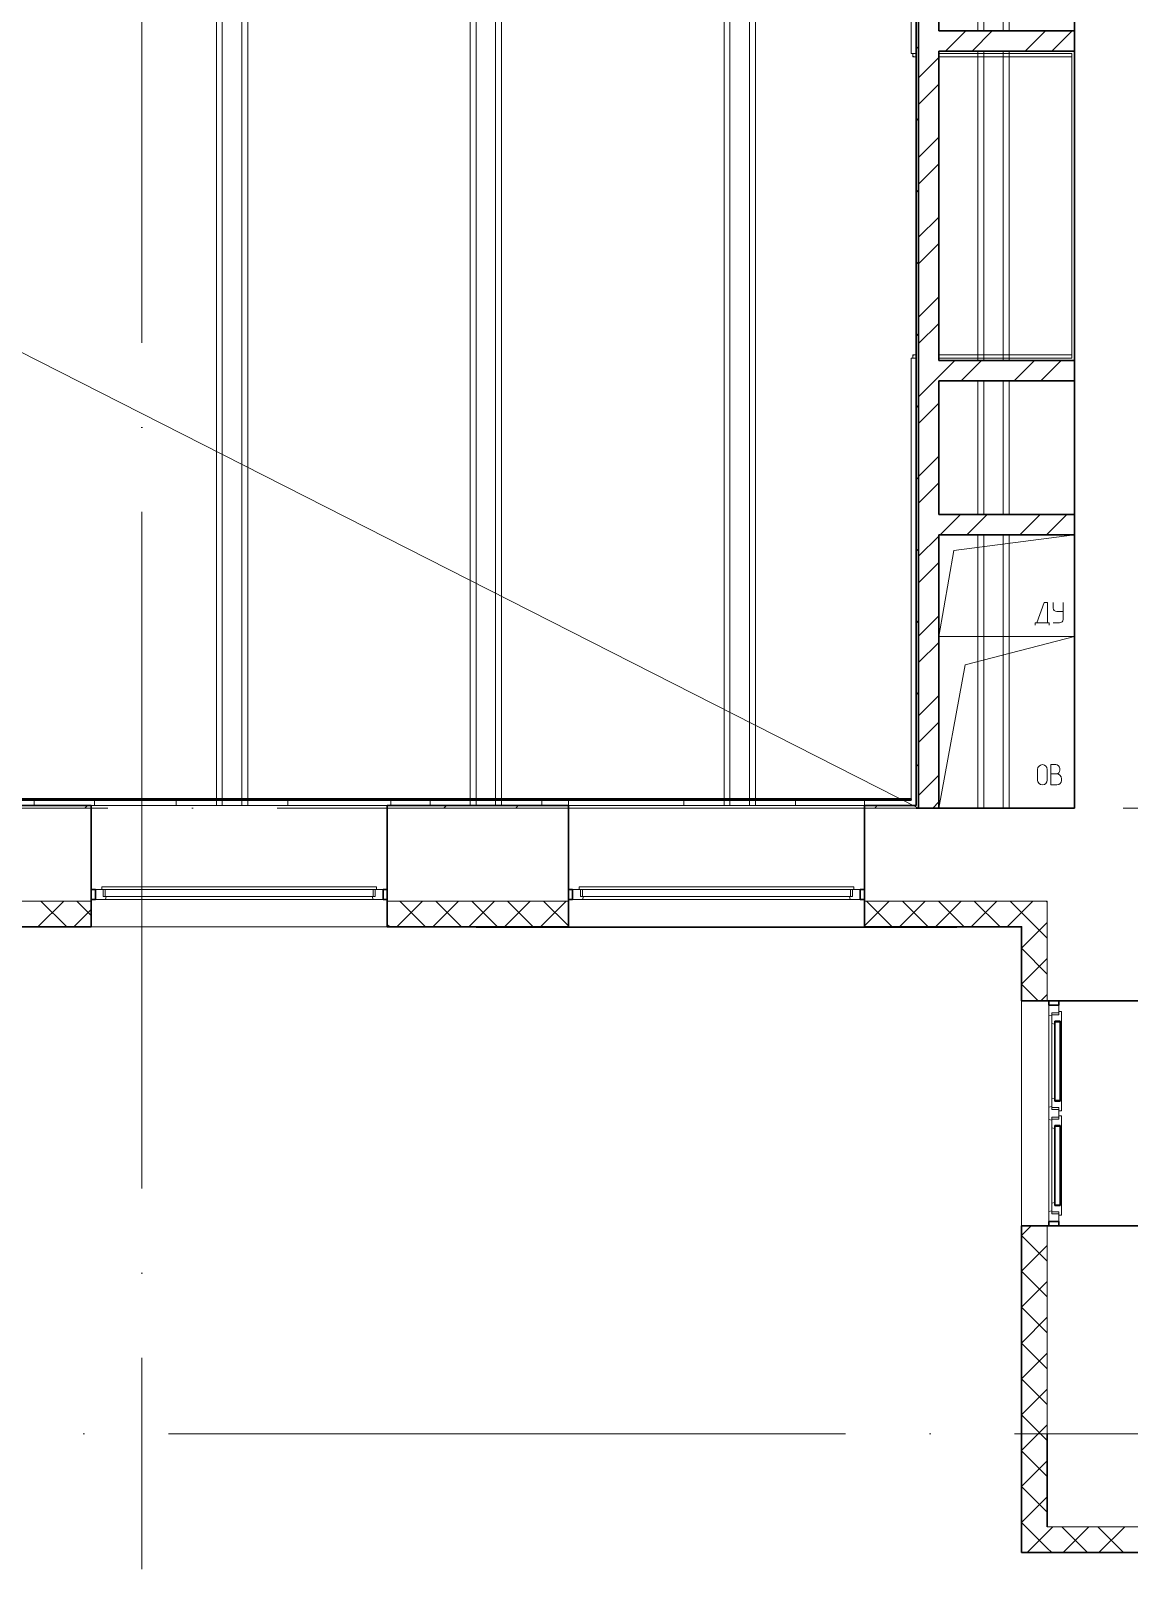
# Model space of a CAD drawing. Header units: millimetres. Extents: x -259809 to 472825, y -397243 to 31861.
# Drawn here: x 268364 to 274856, y -339352 to -330257 of the extents above; entities that cross this region are included whole.
import ezdxf

# ---------------------------------------------------------------- set-up
doc = ezdxf.new("R2010")
doc.units = ezdxf.units.MM
doc.linetypes.add('ADSK_Линия сетки', pattern=[25, 20, -2.5, 0, -2.5])
doc.linetypes.add('ADSK_Сверху', pattern=[450, 300, -150])
for name, color, linetype, lineweight in [('_ Окна', 252, 'Continuous', 30), ('Линии', 7, 'Continuous', 9), ('Ограждение', 252, 'Continuous', 9), ('Окна', 252, 'Continuous', 9), ('Оси', 252, 'Continuous', 9), ('Перекрытие', 252, 'Continuous', 18), ('Стены внутренние', 252, 'Continuous', 18), ('Стены наружные', 252, 'Continuous', 18), ('Стены штриховка', 7, 'Continuous', 9)]:
    doc.layers.add(name, color=color, linetype=linetype, lineweight=lineweight)

# ---------------------------------------------------------------- blocks, each defined once
blk = doc.blocks.new('Перекрытия 2 - Перекрытия 1-1699410-3 этаж копия 1')
at = {"layer": 'Перекрытие', "ltscale": 100}
for p, q in [((-8046, 26705.3), (-8046, 15415.3)), ((-8011, 26705.3), (-8011, 15415.3)), ((-7896, 26705.3), (-7896, 15415.3)), ((-7861, 26705.3), (-7861, 15415.3)), ((-6546, 26705.3), (-6546, 15415.3)), ((-6511, 26705.3), (-6511, 15415.3)), ((-6396, 26705.3), (-6396, 15415.3)), ((-6361, 26705.3), (-6361, 15415.3)), ((-5046, 26705.3), (-5046, 15415.3)), ((-5011, 26705.3), (-5011, 15415.3)), ((-4896, 26705.3), (-4896, 15415.3)), ((-4861, 26705.3), (-4861, 15415.3)), ((-3546, 22035.3), (-3546, 19955.3)), ((-3511, 22035.3), (-3511, 19955.3)), ((-3396, 22035.3), (-3396, 19955.3)), ((-3361, 22035.3), (-3361, 19955.3)), ((-3546, 19835.3), (-3546, 18005.3)), ((-3511, 19835.3), (-3511, 18005.3)), ((-3396, 19835.3), (-3396, 18005.3)), ((-3361, 19835.3), (-3361, 18005.3)), ((-3546, 17885.3), (-3546, 17095.3)), ((-3511, 17885.3), (-3511, 17095.3)), ((-3396, 17885.3), (-3396, 17095.3)), ((-3361, 17885.3), (-3361, 17095.3)), ((-3546, 16975.3), (-3546, 15360.3)), ((-3511, 16975.3), (-3511, 15360.3)), ((-3396, 16975.3), (-3396, 15360.3)), ((-3361, 16975.3), (-3361, 15360.3)), ((-9123.5, 15410.3), (-9123.5, 15375.3)), ((-8283.5, 15410.3), (-8283.5, 15375.3)), ((-8046, 15410.3), (-8046, 15375.3)), ((-8011, 15410.3), (-8011, 15375.3)), ((-7896, 15410.3), (-7896, 15375.3)), ((-7861, 15410.3), (-7861, 15375.3)), ((-7623.5, 15410.3), (-7623.5, 15375.3)), ((-6783.5, 15410.3), (-6783.5, 15375.3)), ((-6546, 15410.3), (-6546, 15375.3)), ((-6511, 15410.3), (-6511, 15375.3)), ((-6396, 15410.3), (-6396, 15375.3)), ((-6361, 15410.3), (-6361, 15375.3)), ((-6123.5, 15410.3), (-6123.5, 15375.3)), ((-5283.5, 15410.3), (-5283.5, 15375.3)), ((-5046, 15410.3), (-5046, 15375.3)), ((-5011, 15410.3), (-5011, 15375.3)), ((-4896, 15410.3), (-4896, 15375.3)), ((-4861, 15410.3), (-4861, 15375.3)), ((-4623.5, 15410.3), (-4623.5, 15375.3))]:
    blk.add_line(p, q, dxfattribs=at)
blk = doc.blocks.new('3 этаж')
at = {"color": 251, "lineweight": 18, "true_color": 0x636466}
for p, q in [((273819.4, 19358.5), (274531.4, 19451.6)), ((273731.4, 18851.6), (273819.4, 19358.5)), ((274353.4, 19051.9), (274309.7, 18931.9)), ((274373.1, 19051.9), (274353.4, 19051.9)), ((274373.1, 18931.9), (274373.1, 19051.9)), ((274407.2, 19018.6), (274407.2, 19051.9)), ((274464.6, 18951.9), (274464.6, 19051.9)), ((274299.7, 18931.9), (274299.7, 18916.9)), ((274309.7, 18931.9), (274299.7, 18931.9)), ((274309.7, 18931.9), (274373.1, 18931.9)), ((274373.1, 18931.9), (274383.1, 18931.9)), ((274383.1, 18931.9), (274383.1, 18916.9)), ((274407.2, 18931.9), (274444.6, 18931.9)), ((274464.6, 18998.6), (274427.2, 18998.6)), ((274531.4, 18851.6), (273731.4, 18851.6)), ((273731.4, 18851.6), (274531.4, 18851.6)), ((274531.4, 18851.6), (273885.5, 18682.7)), ((273731.4, 17836.6), (273885.5, 18682.7)), ((274314.3, 18001.7), (274314.3, 18064.3)), ((274371.7, 18001.7), (274371.7, 18064.3)), ((274421.8, 18093), (274391.8, 18093)), ((274391.8, 18093), (274391.8, 17973)), ((274425.2, 18039.7), (274391.8, 18039.7)), ((274445.2, 18059.7), (274445.2, 18069.7)), ((274455.2, 17999.7), (274455.2, 18009.7)), ((274391.8, 17973), (274428.5, 17973))]:
    blk.add_line(p, q, dxfattribs=at)
for centre, radius, start, end in [((274427.2, 19018.6), 20, 180, 270), ((274444.6, 18951.9), 20, 270, 0), ((274343, 18064.3), 28.7, 0, 180), ((274421.8, 18069.7), 23.3, 0, 90), ((274425.2, 18059.7), 20, 270, 0), ((274425.2, 18009.7), 30, 0, 90), ((274343, 18001.7), 28.7, 180, 0), ((274428.5, 17999.7), 26.7, 270, 0)]:
    blk.add_arc(centre, radius, start, end, dxfattribs=at)
at = {"layer": '_ Окна', "color": 251, "true_color": 0x636466}
for p, q in [((268746.4, 17354.6), (268721.4, 17354.6)), ((268721.4, 17296.6), (268746.4, 17296.6)), ((268746.4, 17296.6), (268746.4, 17354.6)), ((270471.4, 17354.6), (270446.4, 17354.6)), ((270446.4, 17354.6), (270446.4, 17296.6)), ((270446.4, 17296.6), (270471.4, 17296.6)), ((271566.4, 17354.6), (271541.4, 17354.6)), ((271541.4, 17296.6), (271566.4, 17296.6)), ((271566.4, 17296.6), (271566.4, 17354.6)), ((273291.4, 17354.6), (273266.4, 17354.6)), ((273266.4, 17354.6), (273266.4, 17296.6)), ((273266.4, 17296.6), (273291.4, 17296.6)), ((274381.4, 16696.6), (274381.4, 16671.6)), ((274381.4, 16671.6), (274439.4, 16671.6)), ((274439.4, 16671.6), (274439.4, 16696.6)), ((274447.4, 16576.6), (274415.4, 16576.6)), ((274415.4, 16576.6), (274415.4, 16573.6)), ((274415.4, 16573.6), (274415.4, 16106.6)), ((274447.4, 16573.6), (274415.4, 16573.6)), ((274415.4, 16573.6), (274447.4, 16573.6)), ((274447.4, 16573.6), (274447.4, 16576.6)), ((274447.4, 16106.6), (274447.4, 16573.6)), ((274415.4, 16106.6), (274447.4, 16106.6)), ((274447.4, 16106.6), (274415.4, 16106.6)), ((274415.4, 16106.6), (274415.4, 16103.6)), ((274415.4, 16103.6), (274447.4, 16103.6)), ((274447.4, 16103.6), (274447.4, 16106.6)), ((274447.4, 15959.6), (274415.4, 15959.6)), ((274415.4, 15959.6), (274415.4, 15956.6)), ((274415.4, 15956.6), (274415.4, 15489.6)), ((274447.4, 15956.6), (274415.4, 15956.6)), ((274415.4, 15956.6), (274447.4, 15956.6)), ((274447.4, 15956.6), (274447.4, 15959.6)), ((274447.4, 15489.6), (274447.4, 15956.6)), ((274415.4, 15489.6), (274447.4, 15489.6)), ((274447.4, 15489.6), (274415.4, 15489.6)), ((274415.4, 15489.6), (274415.4, 15486.6)), ((274415.4, 15486.6), (274447.4, 15486.6)), ((274447.4, 15486.6), (274447.4, 15489.6)), ((274439.4, 15391.6), (274381.4, 15391.6)), ((274381.4, 15391.6), (274381.4, 15366.6)), ((274439.4, 15366.6), (274439.4, 15391.6))]:
    blk.add_line(p, q, dxfattribs=at)
at = {"layer": '_ Окна', "color": 251, "lineweight": 18, "true_color": 0x636466}
for p, q in [((268784.4, 17354.6), (268746.4, 17354.6)), ((268746.4, 17354.6), (268746.4, 17296.6)), ((268746.4, 17296.6), (268805.8, 17296.6)), ((268792.4, 17313.6), (268792.4, 17354.6)), ((268804.4, 17313.6), (268792.4, 17313.6)), ((268805.8, 17296.6), (268810.4, 17313.6)), ((270382.4, 17313.6), (270386.9, 17296.6)), ((270386.9, 17296.6), (270446.4, 17296.6)), ((270400.4, 17313.6), (270388.4, 17313.6)), ((270400.4, 17354.6), (270400.4, 17313.6)), ((270446.4, 17354.6), (270408.4, 17354.6)), ((270446.4, 17296.6), (270446.4, 17354.6)), ((271604.4, 17354.6), (271566.4, 17354.6)), ((271566.4, 17354.6), (271566.4, 17296.6)), ((271566.4, 17296.6), (271625.8, 17296.6)), ((271612.4, 17313.6), (271612.4, 17354.6)), ((271624.4, 17313.6), (271612.4, 17313.6)), ((271625.8, 17296.6), (271630.4, 17313.6)), ((273202.4, 17313.6), (273206.9, 17296.6)), ((273206.9, 17296.6), (273266.4, 17296.6)), ((273220.4, 17313.6), (273208.4, 17313.6)), ((273220.4, 17354.6), (273220.4, 17313.6)), ((273266.4, 17354.6), (273228.4, 17354.6)), ((273266.4, 17296.6), (273266.4, 17354.6)), ((274439.4, 16671.6), (274381.4, 16671.6)), ((274381.4, 16671.6), (274381.4, 16612.1)), ((274439.4, 16633.6), (274439.4, 16671.6)), ((274381.4, 16612.1), (274398.4, 16607.6)), ((274398.4, 16625.6), (274439.4, 16625.6)), ((274398.4, 16613.6), (274398.4, 16625.6)), ((274439.4, 16613.6), (274398.4, 16613.6)), ((274398.4, 16613.6), (274398.4, 16563.1)), ((274398.4, 16563.1), (274415.4, 16558.6)), ((274415.4, 16558.6), (274415.4, 16576.6)), ((274415.4, 16576.6), (274447.4, 16576.6)), ((274456.4, 16633.6), (274439.4, 16633.6)), ((274439.4, 16633.6), (274439.4, 16613.6)), ((274447.4, 16576.6), (274447.4, 16558.6)), ((274447.4, 16558.6), (274456.4, 16561)), ((274455.4, 16576.6), (274456.4, 16577.6)), ((274456.4, 16575.6), (274455.4, 16576.6)), ((274456.4, 16577.6), (274456.4, 16633.6)), ((274456.4, 16561), (274456.4, 16575.6)), ((274415.4, 16121.6), (274398.4, 16117)), ((274398.4, 16117), (274398.4, 16066.6)), ((274415.4, 16103.6), (274415.4, 16121.6)), ((274447.4, 16103.6), (274415.4, 16103.6)), ((274456.4, 16119.1), (274447.4, 16121.6)), ((274447.4, 16121.6), (274447.4, 16103.6)), ((274455.4, 16103.6), (274456.4, 16104.6)), ((274456.4, 16102.6), (274455.4, 16103.6)), ((274456.4, 16104.6), (274456.4, 16119.1)), ((274456.4, 16046.6), (274456.4, 16102.6)), ((274398.4, 16072.6), (274381.4, 16068)), ((274381.4, 16068), (274381.4, 15995.1)), ((274398.4, 16066.6), (274439.4, 16066.6)), ((274398.4, 16054.6), (274398.4, 16066.6)), ((274439.4, 16054.6), (274398.4, 16054.6)), ((274398.4, 15996.6), (274398.4, 16008.6)), ((274398.4, 16008.6), (274439.4, 16008.6)), ((274439.4, 16066.6), (274439.4, 16046.6)), ((274439.4, 16046.6), (274456.4, 16046.6)), ((274439.4, 16016.6), (274439.4, 16046.6)), ((274456.4, 16016.6), (274439.4, 16016.6)), ((274439.4, 16016.6), (274439.4, 15996.6)), ((274456.4, 15960.6), (274456.4, 16016.6)), ((274381.4, 15995.1), (274398.4, 15990.6)), ((274439.4, 15996.6), (274398.4, 15996.6)), ((274398.4, 15996.6), (274398.4, 15946.1)), ((274398.4, 15946.1), (274415.4, 15941.6)), ((274415.4, 15941.6), (274415.4, 15959.6)), ((274415.4, 15959.6), (274447.4, 15959.6)), ((274447.4, 15959.6), (274447.4, 15941.6)), ((274447.4, 15941.6), (274456.4, 15944)), ((274455.4, 15959.6), (274456.4, 15960.6)), ((274456.4, 15958.6), (274455.4, 15959.6)), ((274456.4, 15944), (274456.4, 15958.6)), ((274415.4, 15504.6), (274398.4, 15500)), ((274398.4, 15500), (274398.4, 15449.6)), ((274415.4, 15486.6), (274415.4, 15504.6)), ((274447.4, 15486.6), (274415.4, 15486.6)), ((274456.4, 15502.1), (274447.4, 15504.6)), ((274447.4, 15504.6), (274447.4, 15486.6)), ((274455.4, 15486.6), (274456.4, 15487.6)), ((274456.4, 15485.6), (274455.4, 15486.6)), ((274456.4, 15487.6), (274456.4, 15502.1)), ((274456.4, 15429.6), (274456.4, 15485.6)), ((274398.4, 15455.6), (274381.4, 15451)), ((274381.4, 15451), (274381.4, 15391.6)), ((274381.4, 15391.6), (274439.4, 15391.6)), ((274398.4, 15449.6), (274439.4, 15449.6)), ((274398.4, 15437.6), (274398.4, 15449.6)), ((274439.4, 15437.6), (274398.4, 15437.6)), ((274439.4, 15449.6), (274439.4, 15429.6)), ((274439.4, 15429.6), (274456.4, 15429.6)), ((274439.4, 15391.6), (274439.4, 15429.6))]:
    blk.add_line(p, q, dxfattribs=at)
at = {"layer": 'Линии', "color": 251, "linetype": 'ADSK_Сверху', "ltscale": 200, "true_color": 0x636466}
blk.add_line((251171.4, 29236.6), (273611.4, 17836.6), dxfattribs=at)
at = {"layer": 'Ограждение', "color": 251, "true_color": 0x636466}
for p, q in [((273576.4, 22296.6), (273576.4, 22276.6)), ((273576.4, 22276.6), (273596.4, 22276.6)), ((273731.4, 22276.6), (274516.4, 22276.6)), ((273596.4, 20516.6), (273576.4, 20516.6)), ((273576.4, 20516.6), (273576.4, 20496.6)), ((274516.4, 20516.6), (273731.4, 20516.6))]:
    blk.add_line(p, q, dxfattribs=at)
for points, knots in [([(273581.4, 22281.6), (273580.9, 22281.1), (273580.3, 22280.5), (273579.4, 22279.6), (273578.9, 22279.1), (273578.6, 22278.8), (273578.2, 22278.4), (273577.9, 22278.1), (273577.6, 22277.8), (273577.3, 22277.5), (273577, 22277.2), (273576.7, 22276.9), (273576.4, 22276.6), (273576.4, 22276.6), (273576.4, 22276.6)], [0, 0, 0, 0, 0.166667, 0.25, 0.333333, 0.375, 0.416667, 0.5, 0.541667, 0.583333, 0.666667, 0.75, 0.833333, 1, 1, 1, 1]), ([(273576.4, 20516.6), (273576.4, 20516.6), (273576.4, 20516.5), (273576.7, 20516.2), (273577, 20515.9), (273577.3, 20515.6), (273577.6, 20515.3), (273577.9, 20515), (273578.3, 20514.6), (273578.8, 20514.2), (273579.1, 20513.8), (273579.5, 20513.4), (273580.3, 20512.6), (273580.9, 20512), (273581.4, 20511.6)], [0, 0, 0, 0, 0.166667, 0.25, 0.333333, 0.416667, 0.458333, 0.5, 0.583333, 0.666667, 0.708333, 0.75, 0.833333, 1, 1, 1, 1])]:
    blk.add_open_spline(points, degree=3, knots=knots, dxfattribs=at)
at = {"layer": 'Окна', "color": 251, "true_color": 0x636466}
for p, q in [((268784.4, 17371.6), (270408.4, 17371.6)), ((268784.4, 17354.6), (268784.4, 17371.6)), ((270408.4, 17371.6), (270408.4, 17354.6)), ((271604.4, 17371.6), (273228.4, 17371.6)), ((271604.4, 17354.6), (271604.4, 17371.6)), ((273228.4, 17371.6), (273228.4, 17354.6)), ((270408.4, 17354.6), (268784.4, 17354.6)), ((268804.4, 17313.6), (268804.4, 17354.6)), ((270388.4, 17313.6), (268804.4, 17313.6)), ((268805.8, 17296.6), (270386.9, 17296.6)), ((270388.4, 17354.6), (270388.4, 17313.6)), ((273228.4, 17354.6), (271604.4, 17354.6)), ((271624.4, 17313.6), (271624.4, 17354.6)), ((273208.4, 17313.6), (271624.4, 17313.6)), ((271625.8, 17296.6), (273206.9, 17296.6)), ((273208.4, 17354.6), (273208.4, 17313.6)), ((274381.4, 16612.1), (274381.4, 16068)), ((274398.4, 16563.1), (274398.4, 16117)), ((274456.4, 16575.6), (274456.4, 16577.6)), ((274456.4, 16119.1), (274456.4, 16561)), ((274456.4, 16102.6), (274456.4, 16104.6)), ((274381.4, 15995.1), (274381.4, 15451)), ((274398.4, 15946.1), (274398.4, 15500)), ((274456.4, 15958.6), (274456.4, 15960.6)), ((274456.4, 15502.1), (274456.4, 15944)), ((274456.4, 15485.6), (274456.4, 15487.6))]:
    blk.add_line(p, q, dxfattribs=at)
at = {"layer": 'Оси', "color": 251, "linetype": 'ADSK_Линия сетки', "ltscale": 200, "true_color": 0x636466}
for p, q in [((269021.4, 34587.2), (269021.4, 13336.6)), ((308821.4, 17836.6), (237099.1, 17836.6)), ((283178.8, 14136.6), (237099.1, 14136.6))]:
    blk.add_line(p, q, dxfattribs=at)
at = {"layer": 'Стены внутренние', "color": 251, "lineweight": 30, "true_color": 0x636466}
for p, q in [((274531.4, 22431.6), (274531.4, 24511.6)), ((274531.4, 20481.6), (274531.4, 22311.6)), ((274531.4, 19571.6), (274531.4, 20361.6)), ((274531.4, 17836.6), (274531.4, 19451.6)), ((268721.4, 17836.6), (268721.4, 17286.6)), ((270471.4, 17836.6), (270471.4, 17286.6)), ((271541.4, 17836.6), (271541.4, 17286.6)), ((273291.4, 17836.6), (273291.4, 17286.6)), ((274531.4, 17836.6), (273731.4, 17836.6)), ((268721.4, 17134.6), (268721.4, 17286.6)), ((270471.4, 17134.6), (270471.4, 17286.6)), ((271541.4, 17134.6), (271541.4, 17286.6)), ((273291.4, 17134.6), (273291.4, 17286.6)), ((267671.4, 17134.6), (268721.4, 17134.6)), ((270471.4, 17134.6), (271541.4, 17134.6)), ((274219.4, 17134.6), (273291.4, 17134.6)), ((274219.4, 17134.6), (274219.4, 16696.6)), ((274921.4, 16696.6), (274219.4, 16696.6)), ((274921.4, 15366.6), (274219.4, 15366.6)), ((274219.4, 13434.6), (274219.4, 15366.6)), ((274371.4, 13586.6), (274371.4, 14136.6)), ((274219.4, 13434.6), (276706.4, 13434.6))]:
    blk.add_line(p, q, dxfattribs=at)
at = {"layer": 'Стены внутренние', "color": 251, "true_color": 0x636466}
for p, q in [((268721.4, 17836.6), (267671.4, 17836.6)), ((271541.4, 17836.6), (270471.4, 17836.6)), ((273596.4, 17836.6), (273291.4, 17836.6)), ((267671.4, 17286.6), (268721.4, 17286.6)), ((268721.4, 17286.6), (267671.4, 17286.6)), ((270471.4, 17286.6), (271541.4, 17286.6)), ((271541.4, 17286.6), (270471.4, 17286.6)), ((273291.4, 17286.6), (274371.4, 17286.6)), ((274371.4, 17286.6), (274221.4, 17286.6)), ((274371.4, 17286.6), (274371.4, 17286.6)), ((274371.4, 16696.6), (274371.4, 17286.6)), ((270471.4, 17134.6), (268721.4, 17134.6)), ((273291.4, 17134.6), (271541.4, 17134.6)), ((274219.4, 15366.6), (274219.4, 16696.6)), ((274371.4, 15366.6), (274371.4, 14136.6)), ((276706.4, 13586.6), (274371.4, 13586.6))]:
    blk.add_line(p, q, dxfattribs=at)
at = {"layer": 'Стены внутренние', "color": 251, "linetype": 'Continuous', "lineweight": 9, "true_color": 0x636466}
for p, q in [((268408.8, 17136.6), (268558.8, 17286.6)), ((268574.6, 17136.6), (268424.6, 17286.6)), ((268719.4, 17204), (268636.8, 17286.6)), ((270530.1, 17136.6), (270680.1, 17286.6)), ((270696, 17136.6), (270546, 17286.6)), ((270742.3, 17136.6), (270892.3, 17286.6)), ((270908.1, 17136.6), (270758.1, 17286.6)), ((270954.4, 17136.6), (271104.4, 17286.6)), ((271120.2, 17136.6), (270970.2, 17286.6)), ((271166.5, 17136.6), (271316.5, 17286.6)), ((271332.3, 17136.6), (271182.3, 17286.6)), ((271378.7, 17136.6), (271528.7, 17286.6)), ((271539.4, 17141.7), (271394.5, 17286.6)), ((273293.4, 17142.1), (273437.9, 17286.6)), ((273453.7, 17136.6), (273303.7, 17286.6)), ((273500, 17136.6), (273650, 17286.6)), ((273665.8, 17136.6), (273515.8, 17286.6)), ((273712.1, 17136.6), (273862.1, 17286.6)), ((273877.9, 17136.6), (273727.9, 17286.6)), ((273924.2, 17136.6), (274074.2, 17286.6)), ((274090.1, 17136.6), (273940.1, 17286.6)), ((274221.4, 17217.4), (274152.2, 17286.6)), ((274221.4, 17221.5), (274286.4, 17286.6)), ((274371.4, 17279.5), (274364.3, 17286.6)), ((268620.9, 17136.6), (268721.4, 17237)), ((271541.4, 17188.4), (271539.4, 17191.9)), ((274136.4, 17136.6), (274221.4, 17221.5)), ((274371.4, 17067.4), (274221.4, 17217.4)), ((268547.7, 17136.6), (268546.5, 17134.6)), ((270483.8, 17136.6), (270473.4, 17147)), ((271246, 17136.6), (271244.8, 17134.6)), ((273449.5, 17134.6), (273448.4, 17136.6)), ((274061.6, 17136.6), (274060.4, 17134.6)), ((274221.4, 17009.4), (274371.4, 17159.4)), ((274371.4, 16855.3), (274221.4, 17005.3)), ((274221.4, 16797.3), (274371.4, 16947.3)), ((274317.9, 16696.6), (274221.4, 16793.1)), ((274332.8, 16696.6), (274371.4, 16735.1)), ((274221.4, 15312.3), (274273.6, 15364.6)), ((274371.4, 15158.2), (274221.4, 15308.2)), ((274221.4, 15100.2), (274371.4, 15250.2)), ((274371.4, 14946.1), (274221.4, 15096.1)), ((274221.4, 14888.1), (274371.4, 15038.1)), ((274371.4, 14733.9), (274221.4, 14883.9)), ((274221.4, 14675.9), (274371.4, 14825.9)), ((274371.4, 14521.8), (274221.4, 14671.8)), ((274221.4, 14463.8), (274371.4, 14613.8)), ((274371.4, 14309.7), (274221.4, 14459.7)), ((274221.4, 14251.7), (274371.4, 14401.7)), ((274371.4, 14097.5), (274221.4, 14247.5)), ((274221.4, 14039.6), (274371.4, 14189.6)), ((274371.4, 13885.4), (274221.4, 14035.4)), ((274221.4, 13827.4), (274371.4, 13977.4)), ((274221.4, 13755.7), (274219.4, 13752.2)), ((274371.4, 13673.3), (274221.4, 13823.3)), ((274221.4, 13615.3), (274371.4, 13765.3)), ((274371.4, 13461.1), (274221.4, 13611.1)), ((274254.8, 13436.6), (274371.4, 13553.2)), ((274371.4, 13553.2), (274404.8, 13586.6)), ((274608.1, 13436.6), (274458.1, 13586.6)), ((274466.9, 13436.6), (274616.9, 13586.6)), ((274820.2, 13436.6), (274670.2, 13586.6)), ((274679, 13436.6), (274829, 13586.6)), ((274396, 13436.6), (274371.4, 13461.1)), ((274764.5, 13434.6), (274763.4, 13436.6))]:
    blk.add_line(p, q, dxfattribs=at)
at = {"layer": 'Стены наружные', "color": 251, "lineweight": 30, "true_color": 0x636466}
for p, q in [((273596.4, 17851.6), (273596.4, 29221.6)), ((273611.4, 29236.6), (273611.4, 17836.6)), ((273731.4, 24511.6), (273731.4, 22431.6)), ((274531.4, 22431.6), (273731.4, 22431.6)), ((274531.4, 22431.6), (274531.4, 22311.6)), ((274531.4, 22311.6), (273731.4, 22311.6)), ((273731.4, 22311.6), (273731.4, 20481.6)), ((274531.4, 20481.6), (273731.4, 20481.6)), ((274531.4, 20481.6), (274531.4, 20361.6)), ((274531.4, 20361.6), (273731.4, 20361.6)), ((273731.4, 20361.6), (273731.4, 19571.6)), ((273731.4, 19571.6), (274531.4, 19571.6)), ((274531.4, 19451.6), (274531.4, 19571.6)), ((274531.4, 19451.6), (273731.4, 19451.6)), ((273731.4, 19451.6), (273731.4, 17836.6)), ((251216.4, 17891.6), (273566.4, 17891.6)), ((273566.4, 17886.6), (251216.4, 17886.6)), ((267671.4, 17851.6), (268721.4, 17851.6)), ((268721.4, 17851.6), (268721.4, 17836.6)), ((270471.4, 17851.6), (271541.4, 17851.6)), ((270471.4, 17851.6), (270471.4, 17836.6)), ((271541.4, 17851.6), (271541.4, 17836.6)), ((273596.4, 17851.6), (273291.4, 17851.6)), ((273291.4, 17851.6), (273291.4, 17836.6)), ((273566.4, 17886.6), (273566.4, 17891.6)), ((273596.4, 17836.6), (273731.4, 17836.6))]:
    blk.add_line(p, q, dxfattribs=at)
at = {"layer": 'Стены наружные', "color": 251, "true_color": 0x636466}
for p, q in [((273566.4, 22296.6), (273566.4, 24646.6)), ((273596.4, 22296.6), (273566.4, 22296.6)), ((274516.4, 22296.6), (273731.4, 22296.6)), ((274516.4, 20496.6), (274516.4, 22296.6)), ((273566.4, 17891.6), (273566.4, 20496.6)), ((273596.4, 20496.6), (273566.4, 20496.6)), ((273731.4, 20496.6), (274516.4, 20496.6)), ((263121.4, 17881.6), (268741.4, 17881.6)), ((268721.4, 17851.6), (270471.4, 17851.6)), ((268741.4, 17881.6), (273566.4, 17881.6)), ((268741.4, 17851.6), (268741.4, 17881.6)), ((270491.4, 17881.6), (270491.4, 17851.6)), ((271541.4, 17851.6), (271541.4, 17881.6)), ((271541.4, 17851.6), (273291.4, 17851.6)), ((273291.4, 17881.6), (273291.4, 17851.6)), ((273566.4, 17881.6), (273566.4, 17886.6)), ((270996.4, 17129.6), (270996.4, 17134.6)), ((273836.4, 17129.6), (270996.4, 17129.6)), ((271541.4, 17134.6), (271541.4, 17129.6)), ((273291.4, 17129.6), (273291.4, 17134.6)), ((273836.4, 17134.6), (273836.4, 17129.6))]:
    blk.add_line(p, q, dxfattribs=at)
at = {"layer": 'Стены наружные', "color": 251, "linetype": 'Continuous', "lineweight": 9, "true_color": 0x636466}
for p, q in [((273769.4, 22311.6), (273889.4, 22431.6)), ((273926.6, 22311.6), (274046.6, 22431.6)), ((274240.9, 22311.6), (274360.9, 22431.6)), ((274398, 22311.6), (274518, 22431.6)), ((273596.4, 22324.1), (273611.4, 22339.1)), ((273611.4, 22153.5), (273731.4, 22273.5)), ((273611.4, 21996.3), (273731.4, 22116.3)), ((273596.4, 21899.8), (273611.4, 21914.8)), ((273611.4, 21682), (273731.4, 21802)), ((273611.4, 21524.9), (273731.4, 21644.9)), ((273596.4, 21475.6), (273611.4, 21490.6)), ((273611.4, 21210.6), (273731.4, 21330.6)), ((273611.4, 21053.4), (273731.4, 21173.4)), ((273596.4, 21051.3), (273611.4, 21066.3)), ((273611.4, 20739.1), (273731.4, 20859.1)), ((273611.4, 20581.9), (273731.4, 20701.9)), ((273596.4, 20627), (273611.4, 20642)), ((273705.3, 20361.6), (273825.3, 20481.6)), ((273862.4, 20361.6), (273982.4, 20481.6)), ((274176.7, 20361.6), (274296.7, 20481.6)), ((274333.9, 20361.6), (274453.9, 20481.6)), ((273611.4, 20267.6), (273705.3, 20361.6)), ((273596.4, 20202.8), (273611.4, 20217.8)), ((273611.4, 20110.5), (273731.4, 20230.5)), ((273611.4, 19796.2), (273731.4, 19916.2)), ((273596.4, 19778.5), (273611.4, 19793.5)), ((273611.4, 19639), (273731.4, 19759)), ((273738.2, 19451.6), (273858.2, 19571.6)), ((273895.4, 19451.6), (274015.4, 19571.6)), ((274209.7, 19451.6), (274329.7, 19571.6)), ((274366.8, 19451.6), (274486.8, 19571.6)), ((273611.4, 19324.7), (273731.4, 19444.7)), ((273596.4, 19354.2), (273611.4, 19369.2)), ((273611.4, 19167.5), (273731.4, 19287.5)), ((273596.4, 18930), (273611.4, 18945)), ((273611.4, 18853.2), (273731.4, 18973.2)), ((273611.4, 18696.1), (273731.4, 18816.1)), ((273596.4, 18505.7), (273611.4, 18520.7)), ((273611.4, 18381.8), (273731.4, 18501.8)), ((273611.4, 18224.6), (273731.4, 18344.6)), ((273596.4, 18081.5), (273611.4, 18096.5)), ((273611.4, 17910.3), (273731.4, 18030.3)), ((268684.6, 17836.6), (268699.6, 17851.6)), ((270805.9, 17836.6), (270820.9, 17851.6)), ((271230.1, 17836.6), (271245.1, 17851.6)), ((273351.5, 17836.6), (273366.5, 17851.6)), ((273694.8, 17836.6), (273731.4, 17873.2))]:
    blk.add_line(p, q, dxfattribs=at)
at = {"layer": 'Стены штриховка', "color": 251, "true_color": 0x636466}
for p, q in [((274219.4, 17286.6), (273291.4, 17286.6)), ((268719.4, 17210.6), (268719.4, 17136.6)), ((268721.4, 17210.6), (268719.4, 17210.6)), ((270473.4, 17210.6), (270471.4, 17210.6)), ((270473.4, 17136.6), (270473.4, 17210.6)), ((271539.4, 17210.6), (271539.4, 17136.6)), ((271541.4, 17210.6), (271539.4, 17210.6)), ((273293.4, 17210.6), (273291.4, 17210.6)), ((273293.4, 17136.6), (273293.4, 17210.6)), ((268719.4, 17136.6), (267673.4, 17136.6)), ((271539.4, 17136.6), (270473.4, 17136.6)), ((274221.4, 17136.6), (273293.4, 17136.6)), ((274219.4, 17134.6), (274219.4, 17136.6)), ((274221.4, 16698.6), (274221.4, 17136.6)), ((274295.4, 16698.6), (274221.4, 16698.6)), ((274295.4, 16696.6), (274295.4, 16698.6)), ((274221.4, 15364.6), (274295.4, 15364.6)), ((274221.4, 13434.6), (274221.4, 15364.6)), ((274295.4, 15364.6), (274295.4, 15366.6)), ((276704.4, 13436.6), (274219.4, 13436.6))]:
    blk.add_line(p, q, dxfattribs=at)
at = {"layer": 'Перекрытие', "color": 251, "true_color": 0x636466}
blk.add_blockref('Перекрытия 2 - Перекрытия 1-1699410-3 этаж копия 1', (277507.3, 2476.3), dxfattribs=at)

msp = doc.modelspace()

# ---------------------------------------------------------------- block references
msp.add_blockref('3 этаж', (0, -352688.9))

doc.saveas('drawing.dxf')
